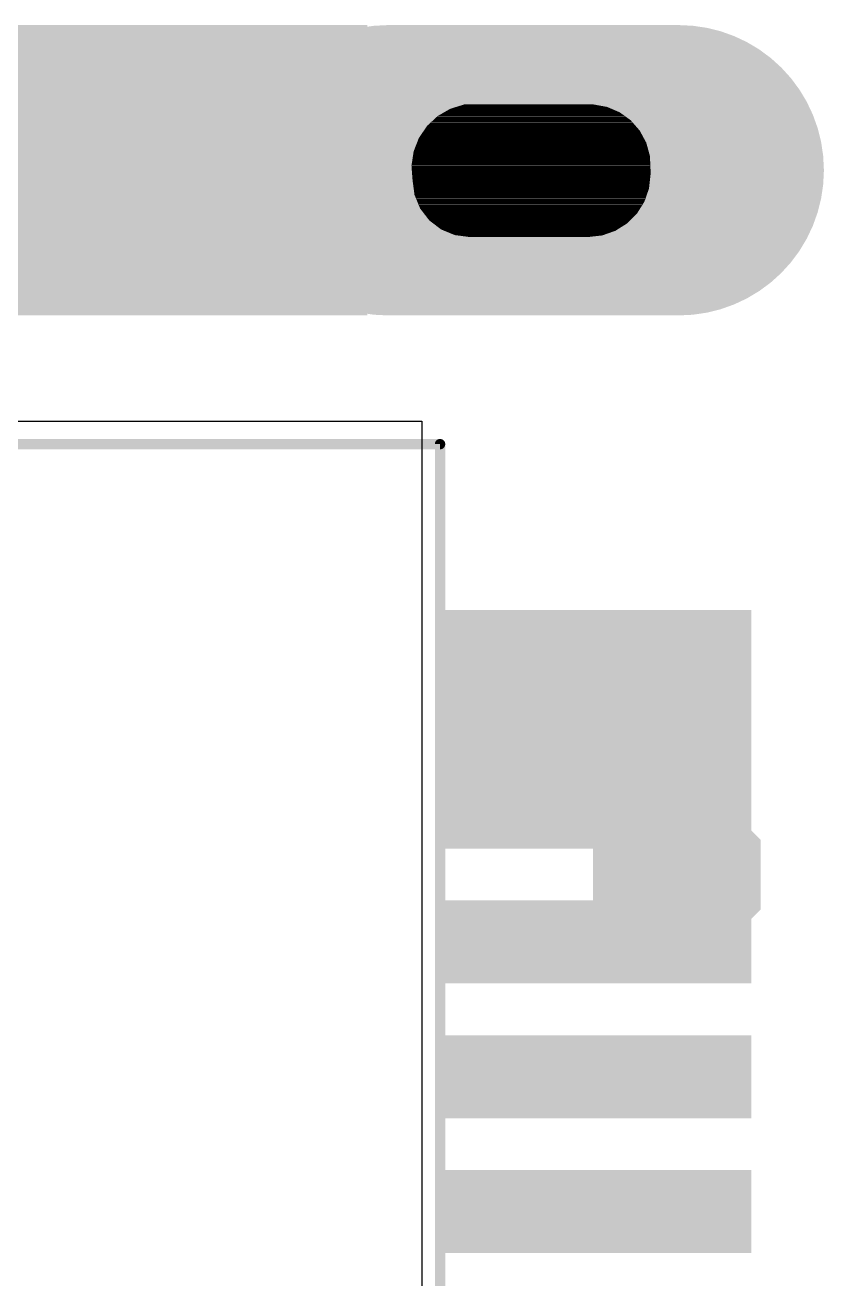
# Model space of a CAD drawing. Extents: x -2.2 to 51.7, y -0.4 to 51.
# Drawn here: x 1.9 to 5.75, y 6.34 to 12.39 of the extents above; entities that cross this region are included whole.
import ezdxf

# ---------------------------------------------------------------- set-up
doc = ezdxf.new("R2010")
doc.units = 0
for name, color, linetype in [('17', 94, 'CONTINUOUS'), ('20', 178, 'CONTINUOUS'), ('21', 250, 'CONTINUOUS'), ('46', 134, 'CONTINUOUS'), ('49', 250, 'CONTINUOUS')]:
    doc.layers.add(name, color=color, linetype=linetype)

# ---------------------------------------------------------------- blocks, each defined once
blk = doc.blocks.new('RECT')
blk.add_solid([(-0.5, -0.5), (0.5, -0.5), (-0.5, 0.5), (0.5, 0.5)])
blk = doc.blocks.new('LONGP100')
at = {"const_width": 1}
blk.add_lwpolyline([(-0.5, 0), (0.5, 0)], dxfattribs=at)
at = {"const_width": 0.5}
for points in [[(-0.5, 0.25, 1), (-0.5, -0.25)], [(0.5, -0.25, 1), (0.5, 0.25)]]:
    blk.add_lwpolyline(points, format="xyb", dxfattribs=at)
blk = doc.blocks.new('OCTAGONP')
at = {"const_width": 0.5}
blk.add_lwpolyline([(-0.25, -0.1036), (-0.25, 0.1036), (-0.1036, 0.25), (0.1036, 0.25), (0.25, 0.1036), (0.25, -0.1036), (0.1036, -0.25), (-0.1036, -0.25), (-0.25, -0.1036), (-0.25, 0.1036)], dxfattribs=at)

msp = doc.modelspace()

# ---------------------------------------------------------------- linework, layer by layer
at = {"layer": '20'}
for p, q in [((0, 10.4775), (3.81, 10.4775)), ((3.81, 10.4775), (3.81, 2.8575))]:
    msp.add_line(p, q, dxfattribs=at)
at = {"layer": '21', "const_width": 0.05}
for points in [[(3.8975, 10.3675), (-0.9525, 10.3675)], [(3.8975, 2.9675), (3.8975, 10.3675)]]:
    msp.add_lwpolyline(points, dxfattribs=at)
at = {"layer": '21', "const_width": 0.025}
for points in [[(3.91, 10.3675, 1), (3.885, 10.3675)], [(3.8975, 10.355, 1), (3.8975, 10.38)]]:
    msp.add_lwpolyline(points, format="xyb", dxfattribs=at)
at = {"layer": '46', "const_width": 0.0025}
for points in [[(3.887, 11.9486), (3.9473, 11.9834)], [(3.9265, 11.9714), (4.7509, 11.9714)], [(3.9309, 11.974), (4.745, 11.974)], [(3.9353, 11.9765), (4.7391, 11.9765)], [(3.9397, 11.979), (4.7331, 11.979)], [(3.9441, 11.9816), (4.7272, 11.9816)], [(3.9473, 11.9834), (4.0138, 12.004)], [(3.9495, 11.9841), (4.7212, 11.9841)], [(3.9578, 11.9867), (4.7153, 11.9867)], [(3.966, 11.9892), (4.7094, 11.9892)], [(3.9742, 11.9917), (4.7034, 11.9917)], [(3.9824, 11.9943), (4.691, 11.9943)], [(3.9907, 11.9968), (4.677, 11.9968)], [(3.9989, 11.9994), (4.663, 11.9994)], [(4.0071, 12.0019), (4.649, 12.0019)], [(4.0138, 12.004), (4.6376, 12.004)], [(4.6376, 12.004), (4.7023, 11.9922)], [(4.7023, 11.9922), (4.7627, 11.9664)], [(3.836, 11.9012), (3.887, 11.9486)], [(3.8459, 11.9105), (4.831, 11.9105)], [(3.8487, 11.913), (4.8288, 11.913)], [(3.8514, 11.9155), (4.8265, 11.9155)], [(3.8541, 11.9181), (4.8243, 11.9181)], [(3.8569, 11.9206), (4.8221, 11.9206)], [(3.8596, 11.9232), (4.8199, 11.9232)], [(3.8624, 11.9257), (4.8177, 11.9257)], [(3.8651, 11.9282), (4.8152, 11.9282)], [(3.8678, 11.9308), (4.8117, 11.9308)], [(3.8706, 11.9333), (4.8082, 11.9333)], [(3.8733, 11.9359), (4.8047, 11.9359)], [(3.876, 11.9384), (4.8012, 11.9384)], [(3.8788, 11.9409), (4.7977, 11.9409)], [(3.8815, 11.9435), (4.7942, 11.9435)], [(3.8842, 11.946), (4.7907, 11.946)], [(3.887, 11.9486), (4.7872, 11.9486)], [(3.8914, 11.9511), (4.7837, 11.9511)], [(3.8957, 11.9536), (4.7803, 11.9536)], [(3.9001, 11.9562), (4.7768, 11.9562)], [(3.9045, 11.9587), (4.7733, 11.9587)], [(3.9089, 11.9613), (4.7698, 11.9613)], [(3.9133, 11.9638), (4.7663, 11.9638)], [(3.9177, 11.9663), (4.7628, 11.9663)], [(3.9221, 11.9689), (4.7569, 11.9689)], [(4.7627, 11.9664), (4.8159, 11.9277)], [(4.8159, 11.9277), (4.8591, 11.8782)], [(3.7968, 11.8436), (3.836, 11.9012)], [(3.8007, 11.8495), (4.8746, 11.8495)], [(3.8025, 11.852), (4.8732, 11.852)], [(3.8042, 11.8546), (4.8718, 11.8546)], [(3.8059, 11.8571), (4.8705, 11.8571)], [(3.8077, 11.8596), (4.8691, 11.8596)], [(3.8094, 11.8622), (4.8677, 11.8622)], [(3.8111, 11.8647), (4.8664, 11.8647)], [(3.8129, 11.8673), (4.865, 11.8673)], [(3.8146, 11.8698), (4.8636, 11.8698)], [(3.8163, 11.8723), (4.8623, 11.8723)], [(3.818, 11.8749), (4.8609, 11.8749)], [(3.8198, 11.8774), (4.8595, 11.8774)], [(3.8215, 11.88), (4.8576, 11.88)], [(3.8232, 11.8825), (4.8554, 11.8825)], [(3.825, 11.885), (4.8532, 11.885)], [(3.8267, 11.8876), (4.8509, 11.8876)], [(3.8284, 11.8901), (4.8487, 11.8901)], [(3.8302, 11.8927), (4.8465, 11.8927)], [(3.8319, 11.8952), (4.8443, 11.8952)], [(3.8336, 11.8977), (4.8421, 11.8977)], [(3.8354, 11.9003), (4.8399, 11.9003)], [(3.8377, 11.9028), (4.8376, 11.9028)], [(3.8405, 11.9054), (4.8354, 11.9054)], [(3.8432, 11.9079), (4.8332, 11.9079)], [(4.8591, 11.8782), (4.8902, 11.8203)], [(3.7714, 11.7788), (3.7968, 11.8436)], [(3.7752, 11.7885), (4.899, 11.7885)], [(3.7762, 11.791), (4.8983, 11.791)], [(3.7771, 11.7936), (4.8976, 11.7936)], [(3.7781, 11.7961), (4.8969, 11.7961)], [(3.7791, 11.7987), (4.8962, 11.7987)], [(3.7801, 11.8012), (4.8955, 11.8012)], [(3.7811, 11.8037), (4.8948, 11.8037)], [(3.7821, 11.8063), (4.8941, 11.8063)], [(3.7831, 11.8088), (4.8934, 11.8088)], [(3.7841, 11.8114), (4.8927, 11.8114)], [(3.7851, 11.8139), (4.892, 11.8139)], [(3.7861, 11.8164), (4.8913, 11.8164)], [(3.7871, 11.819), (4.8906, 11.819)], [(3.7881, 11.8215), (4.8896, 11.8215)], [(3.7891, 11.8241), (4.8882, 11.8241)], [(3.7901, 11.8266), (4.8869, 11.8266)], [(3.7911, 11.8292), (4.8855, 11.8292)], [(3.7921, 11.8317), (4.8841, 11.8317)], [(3.7931, 11.8342), (4.8828, 11.8342)], [(3.7941, 11.8368), (4.8814, 11.8368)], [(3.7951, 11.8393), (4.88, 11.8393)], [(3.7961, 11.8419), (4.8787, 11.8419)], [(3.7973, 11.8444), (4.8773, 11.8444)], [(3.799, 11.8469), (4.8759, 11.8469)], [(4.8902, 11.8203), (4.9077, 11.757)], [(3.761, 11.7099), (3.7714, 11.7788)], [(3.7636, 11.7275), (4.909, 11.7275)], [(3.764, 11.7301), (4.9089, 11.7301)], [(3.7644, 11.7326), (4.9088, 11.7326)], [(3.7648, 11.7351), (4.9087, 11.7351)], [(3.7652, 11.7377), (4.9086, 11.7377)], [(3.7656, 11.7402), (4.9085, 11.7402)], [(3.7659, 11.7428), (4.9083, 11.7428)], [(3.7663, 11.7453), (4.9082, 11.7453)], [(3.7667, 11.7478), (4.9081, 11.7478)], [(3.7671, 11.7504), (4.908, 11.7504)], [(3.7675, 11.7529), (4.9079, 11.7529)], [(3.7678, 11.7555), (4.9078, 11.7555)], [(3.7682, 11.758), (4.9074, 11.758)], [(3.7686, 11.7606), (4.9067, 11.7606)], [(3.769, 11.7631), (4.906, 11.7631)], [(3.7694, 11.7656), (4.9053, 11.7656)], [(3.7698, 11.7682), (4.9046, 11.7682)], [(3.7701, 11.7707), (4.9039, 11.7707)], [(3.7705, 11.7733), (4.9032, 11.7733)], [(3.7709, 11.7758), (4.9025, 11.7758)], [(3.7713, 11.7783), (4.9018, 11.7783)], [(3.7722, 11.7809), (4.9011, 11.7809)], [(3.7732, 11.7834), (4.9004, 11.7834)], [(3.7742, 11.786), (4.8997, 11.786)], [(4.9077, 11.757), (4.9106, 11.6913)], [(3.7662, 11.6405), (3.761, 11.7099)], [(3.761, 11.7097), (4.9098, 11.7097)], [(3.7612, 11.7072), (4.9099, 11.7072)], [(3.7614, 11.7123), (4.9097, 11.7123)], [(3.7614, 11.7047), (4.91, 11.7047)], [(3.7616, 11.7021), (4.9102, 11.7021)], [(3.7617, 11.7148), (4.9096, 11.7148)], [(3.7618, 11.6996), (4.9103, 11.6996)], [(3.762, 11.697), (4.9104, 11.697)], [(3.7621, 11.7174), (4.9095, 11.7174)], [(3.7622, 11.6945), (4.9105, 11.6945)], [(3.7624, 11.692), (4.9106, 11.692)], [(3.7625, 11.7199), (4.9094, 11.7199)], [(3.7626, 11.6894), (4.9106, 11.6894)], [(3.7627, 11.6869), (4.9106, 11.6869)], [(3.7629, 11.7224), (4.9093, 11.7224)], [(3.7629, 11.6843), (4.9106, 11.6843)], [(3.7631, 11.6818), (4.9106, 11.6818)], [(3.7633, 11.725), (4.9091, 11.725)], [(3.7633, 11.6793), (4.9106, 11.6793)], [(3.7635, 11.6767), (4.9106, 11.6767)], [(3.7637, 11.6742), (4.9106, 11.6742)], [(3.7639, 11.6716), (4.9106, 11.6716)], [(3.7641, 11.6691), (4.9106, 11.6691)], [(4.9106, 11.6913), (4.9106, 11.6667)], [(3.7643, 11.6666), (4.9106, 11.6666)], [(3.7645, 11.664), (4.9103, 11.664)], [(3.7647, 11.6615), (4.9101, 11.6615)], [(3.7649, 11.6589), (4.9098, 11.6589)], [(3.765, 11.6564), (4.9095, 11.6564)], [(3.7652, 11.6538), (4.9092, 11.6538)], [(3.7654, 11.6513), (4.9089, 11.6513)], [(3.7656, 11.6488), (4.9086, 11.6488)], [(3.7658, 11.6462), (4.9084, 11.6462)], [(3.766, 11.6437), (4.9081, 11.6437)], [(3.7662, 11.6411), (4.9078, 11.6411)], [(3.7755, 11.5698), (3.7662, 11.6405)], [(3.7665, 11.6386), (4.9075, 11.6386)], [(3.7668, 11.6361), (4.9072, 11.6361)], [(3.7672, 11.6335), (4.9069, 11.6335)], [(3.7675, 11.631), (4.9067, 11.631)], [(3.7678, 11.6284), (4.9064, 11.6284)], [(3.7682, 11.6259), (4.9061, 11.6259)], [(3.7685, 11.6234), (4.9058, 11.6234)], [(3.7688, 11.6208), (4.9055, 11.6208)], [(3.7692, 11.6183), (4.9053, 11.6183)], [(3.7695, 11.6157), (4.905, 11.6157)], [(3.7698, 11.6132), (4.9047, 11.6132)], [(3.7702, 11.6107), (4.9044, 11.6107)], [(3.7705, 11.6081), (4.9041, 11.6081)], [(4.9106, 11.6667), (4.9032, 11.6002)], [(3.7708, 11.6056), (4.9038, 11.6056)], [(3.7712, 11.603), (4.9036, 11.603)], [(3.7715, 11.6005), (4.9033, 11.6005)], [(3.7718, 11.598), (4.9025, 11.598)], [(3.7722, 11.5954), (4.9016, 11.5954)], [(3.7725, 11.5929), (4.9007, 11.5929)], [(3.7728, 11.5903), (4.8998, 11.5903)], [(3.7732, 11.5878), (4.8989, 11.5878)], [(3.7735, 11.5853), (4.898, 11.5853)], [(3.7738, 11.5827), (4.8971, 11.5827)], [(3.7742, 11.5802), (4.8963, 11.5802)], [(3.7745, 11.5776), (4.8954, 11.5776)], [(3.7749, 11.5751), (4.8945, 11.5751)], [(3.7752, 11.5725), (4.8936, 11.5725)], [(3.7755, 11.57), (4.8927, 11.57)], [(3.8028, 11.504), (3.7755, 11.5698)], [(3.7765, 11.5675), (4.8918, 11.5675)], [(3.7776, 11.5649), (4.8909, 11.5649)], [(3.7786, 11.5624), (4.8901, 11.5624)], [(3.7797, 11.5598), (4.8892, 11.5598)], [(3.7807, 11.5573), (4.8883, 11.5573)], [(3.7818, 11.5548), (4.8874, 11.5548)], [(3.7828, 11.5522), (4.8865, 11.5522)], [(3.7839, 11.5497), (4.8856, 11.5497)], [(3.7849, 11.5471), (4.8848, 11.5471)], [(4.9032, 11.6002), (4.8812, 11.537)], [(3.786, 11.5446), (4.8839, 11.5446)], [(3.7871, 11.5421), (4.883, 11.5421)], [(3.7881, 11.5395), (4.8821, 11.5395)], [(3.7892, 11.537), (4.8812, 11.537)], [(3.7902, 11.5344), (4.8796, 11.5344)], [(3.7913, 11.5319), (4.878, 11.5319)], [(3.7923, 11.5294), (4.8764, 11.5294)], [(3.7934, 11.5268), (4.8748, 11.5268)], [(3.7944, 11.5243), (4.8732, 11.5243)], [(3.7955, 11.5217), (4.8716, 11.5217)], [(3.7965, 11.5192), (4.8701, 11.5192)], [(3.7976, 11.5167), (4.8685, 11.5167)], [(3.7986, 11.5141), (4.8669, 11.5141)], [(3.7997, 11.5116), (4.8653, 11.5116)], [(3.8007, 11.509), (4.8637, 11.509)], [(3.8018, 11.5065), (4.8621, 11.5065)], [(3.8462, 11.4475), (3.8028, 11.504)], [(3.8029, 11.5039), (4.8605, 11.5039)], [(3.8048, 11.5014), (4.8589, 11.5014)], [(3.8068, 11.4989), (4.8573, 11.4989)], [(3.8087, 11.4963), (4.8557, 11.4963)], [(3.8107, 11.4938), (4.8541, 11.4938)], [(3.8126, 11.4912), (4.8525, 11.4912)], [(3.8146, 11.4887), (4.851, 11.4887)], [(3.8165, 11.4862), (4.8494, 11.4862)], [(4.8812, 11.537), (4.8457, 11.4803)], [(3.8184, 11.4836), (4.8478, 11.4836)], [(3.8204, 11.4811), (4.8462, 11.4811)], [(3.8223, 11.4785), (4.8439, 11.4785)], [(3.8243, 11.476), (4.8414, 11.476)], [(3.8262, 11.4735), (4.8389, 11.4735)], [(3.8282, 11.4709), (4.8363, 11.4709)], [(3.8301, 11.4684), (4.8338, 11.4684)], [(3.8321, 11.4658), (4.8313, 11.4658)], [(3.834, 11.4633), (4.8287, 11.4633)], [(3.836, 11.4608), (4.8262, 11.4608)], [(3.8379, 11.4582), (4.8237, 11.4582)], [(3.8399, 11.4557), (4.8211, 11.4557)], [(3.8418, 11.4531), (4.8186, 11.4531)], [(3.8438, 11.4506), (4.8161, 11.4506)], [(3.8457, 11.4481), (4.8135, 11.4481)], [(3.9027, 11.4041), (3.8462, 11.4475)], [(3.8487, 11.4455), (4.811, 11.4455)], [(3.852, 11.443), (4.8085, 11.443)], [(3.8554, 11.4404), (4.8059, 11.4404)], [(3.8587, 11.4379), (4.8034, 11.4379)], [(3.862, 11.4354), (4.8009, 11.4354)], [(3.8653, 11.4328), (4.7983, 11.4328)], [(3.8686, 11.4303), (4.7942, 11.4303)], [(3.8719, 11.4277), (4.7902, 11.4277)], [(3.8752, 11.4252), (4.7862, 11.4252)], [(4.7984, 11.4329), (4.7418, 11.3973)], [(4.8457, 11.4803), (4.7984, 11.4329)], [(3.8785, 11.4227), (4.7821, 11.4227)], [(3.8818, 11.4201), (4.7781, 11.4201)], [(3.8852, 11.4176), (4.7741, 11.4176)], [(3.8885, 11.415), (4.77, 11.415)], [(3.8918, 11.4125), (4.766, 11.4125)], [(3.8951, 11.4099), (4.762, 11.4099)], [(3.8984, 11.4074), (4.7579, 11.4074)], [(3.9017, 11.4049), (4.7539, 11.4049)], [(3.9686, 11.3768), (3.9027, 11.4041)], [(3.907, 11.4023), (4.7499, 11.4023)], [(3.9131, 11.3998), (4.7458, 11.3998)], [(3.9192, 11.3972), (4.7418, 11.3972)], [(3.9254, 11.3947), (4.7346, 11.3947)], [(3.9315, 11.3922), (4.7273, 11.3922)], [(3.9376, 11.3896), (4.7201, 11.3896)], [(3.9438, 11.3871), (4.7129, 11.3871)], [(3.9499, 11.3845), (4.7056, 11.3845)], [(3.956, 11.382), (4.6984, 11.382)], [(3.9622, 11.3795), (4.6912, 11.3795)], [(3.9683, 11.3769), (4.6839, 11.3769)], [(4.0392, 11.3675), (3.9686, 11.3768)], [(3.987, 11.3744), (4.6726, 11.3744)], [(4.0063, 11.3718), (4.6503, 11.3718)], [(4.0256, 11.3693), (4.628, 11.3693)], [(4.6122, 11.3675), (4.0392, 11.3675)], [(4.6787, 11.3751), (4.6122, 11.3675)], [(4.7418, 11.3973), (4.6787, 11.3751)]]:
    msp.add_lwpolyline(points, dxfattribs=at)
at = {"layer": '46', "const_width": 0.0013}
for points in [[(3.9265, 11.9721, 1), (3.9265, 11.9708)], [(3.9309, 11.9746, 1), (3.9309, 11.9733)], [(3.9353, 11.9771, 1), (3.9353, 11.9759)], [(3.9397, 11.9797, 1), (3.9397, 11.9784)], [(3.9441, 11.9822, 1), (3.9441, 11.981)], [(3.9471, 11.984, 1), (3.9475, 11.9828)], [(3.9476, 11.9829, 1), (3.947, 11.984)], [(3.9495, 11.9848, 1), (3.9495, 11.9835)], [(3.9578, 11.9873, 1), (3.9578, 11.986)], [(3.966, 11.9898, 1), (3.966, 11.9886)], [(3.9742, 11.9924, 1), (3.9742, 11.9911)], [(3.9824, 11.9949, 1), (3.9824, 11.9937)], [(3.9907, 11.9975, 1), (3.9907, 11.9962)], [(3.9989, 12, 1), (3.9989, 11.9987)], [(4.0071, 12.0025, 1), (4.0071, 12.0013)], [(4.0138, 12.0046, 1), (4.0138, 12.0034)], [(4.014, 12.0034, 1), (4.0137, 12.0046)], [(4.6378, 12.0046, 1), (4.6375, 12.0034)], [(4.6376, 12.0034, 1), (4.6376, 12.0046)], [(4.649, 12.0013, 1), (4.649, 12.0025)], [(4.663, 11.9987, 1), (4.663, 12)], [(4.677, 11.9962, 1), (4.677, 11.9975)], [(4.691, 11.9937, 1), (4.691, 11.9949)], [(4.7026, 11.9928, 1), (4.7021, 11.9916)], [(4.7022, 11.9916, 1), (4.7024, 11.9929)], [(4.7034, 11.9911, 1), (4.7034, 11.9924)], [(4.7094, 11.9886, 1), (4.7094, 11.9898)], [(4.7153, 11.986, 1), (4.7153, 11.9873)], [(4.7212, 11.9835, 1), (4.7212, 11.9848)], [(4.7272, 11.981, 1), (4.7272, 11.9822)], [(4.7331, 11.9784, 1), (4.7331, 11.9797)], [(4.7391, 11.9759, 1), (4.7391, 11.9771)], [(4.745, 11.9733, 1), (4.745, 11.9746)], [(4.7509, 11.9708, 1), (4.7509, 11.9721)], [(3.8459, 11.9111, 1), (3.8459, 11.9098)], [(3.8487, 11.9136, 1), (3.8487, 11.9124)], [(3.8514, 11.9162, 1), (3.8514, 11.9149)], [(3.8541, 11.9187, 1), (3.8541, 11.9174)], [(3.8569, 11.9212, 1), (3.8569, 11.92)], [(3.8596, 11.9238, 1), (3.8596, 11.9225)], [(3.8624, 11.9263, 1), (3.8624, 11.9251)], [(3.8651, 11.9289, 1), (3.8651, 11.9276)], [(3.8678, 11.9314, 1), (3.8678, 11.9301)], [(3.8706, 11.934, 1), (3.8706, 11.9327)], [(3.8733, 11.9365, 1), (3.8733, 11.9352)], [(3.876, 11.939, 1), (3.876, 11.9378)], [(3.8788, 11.9416, 1), (3.8788, 11.9403)], [(3.8815, 11.9441, 1), (3.8815, 11.9428)], [(3.8842, 11.9467, 1), (3.8842, 11.9454)], [(3.887, 11.9492, 1), (3.887, 11.9479)], [(3.8867, 11.9491, 1), (3.8873, 11.948)], [(3.8874, 11.9481, 1), (3.8866, 11.9491)], [(3.8914, 11.9517, 1), (3.8914, 11.9505)], [(3.8957, 11.9543, 1), (3.8957, 11.953)], [(3.9001, 11.9568, 1), (3.9001, 11.9555)], [(3.9045, 11.9594, 1), (3.9045, 11.9581)], [(3.9089, 11.9619, 1), (3.9089, 11.9606)], [(3.9133, 11.9644, 1), (3.9133, 11.9632)], [(3.9177, 11.967, 1), (3.9177, 11.9657)], [(3.9221, 11.9695, 1), (3.9221, 11.9682)], [(4.7569, 11.9682, 1), (4.7569, 11.9695)], [(4.7631, 11.9669, 1), (4.7624, 11.9659)], [(4.7625, 11.9658, 1), (4.763, 11.967)], [(4.7628, 11.9657, 1), (4.7628, 11.967)], [(4.7663, 11.9632, 1), (4.7663, 11.9644)], [(4.7698, 11.9606, 1), (4.7698, 11.9619)], [(4.7733, 11.9581, 1), (4.7733, 11.9594)], [(4.7768, 11.9555, 1), (4.7768, 11.9568)], [(4.7803, 11.953, 1), (4.7803, 11.9543)], [(4.7837, 11.9505, 1), (4.7837, 11.9517)], [(4.7872, 11.9479, 1), (4.7872, 11.9492)], [(4.7907, 11.9454, 1), (4.7907, 11.9467)], [(4.7942, 11.9428, 1), (4.7942, 11.9441)], [(4.7977, 11.9403, 1), (4.7977, 11.9416)], [(4.8012, 11.9378, 1), (4.8012, 11.939)], [(4.8047, 11.9352, 1), (4.8047, 11.9365)], [(4.8082, 11.9327, 1), (4.8082, 11.934)], [(4.8117, 11.9301, 1), (4.8117, 11.9314)], [(4.8152, 11.9276, 1), (4.8152, 11.9289)], [(4.8164, 11.9281, 1), (4.8154, 11.9273)], [(4.8155, 11.9272, 1), (4.8163, 11.9282)], [(4.8177, 11.9251, 1), (4.8177, 11.9263)], [(4.8199, 11.9225, 1), (4.8199, 11.9238)], [(4.8221, 11.92, 1), (4.8221, 11.9212)], [(4.8243, 11.9174, 1), (4.8243, 11.9187)], [(4.8265, 11.9149, 1), (4.8265, 11.9162)], [(4.8288, 11.9124, 1), (4.8288, 11.9136)], [(4.831, 11.9098, 1), (4.831, 11.9111)], [(3.8007, 11.8501, 1), (3.8007, 11.8488)], [(3.8025, 11.8527, 1), (3.8025, 11.8514)], [(3.8042, 11.8552, 1), (3.8042, 11.8539)], [(3.8059, 11.8577, 1), (3.8059, 11.8565)], [(3.8077, 11.8603, 1), (3.8077, 11.859)], [(3.8094, 11.8628, 1), (3.8094, 11.8615)], [(3.8111, 11.8654, 1), (3.8111, 11.8641)], [(3.8129, 11.8679, 1), (3.8129, 11.8666)], [(3.8146, 11.8704, 1), (3.8146, 11.8692)], [(3.8163, 11.873, 1), (3.8163, 11.8717)], [(3.818, 11.8755, 1), (3.818, 11.8742)], [(3.8198, 11.8781, 1), (3.8198, 11.8768)], [(3.8215, 11.8806, 1), (3.8215, 11.8793)], [(3.8232, 11.8831, 1), (3.8232, 11.8819)], [(3.825, 11.8857, 1), (3.825, 11.8844)], [(3.8267, 11.8882, 1), (3.8267, 11.8869)], [(3.8284, 11.8908, 1), (3.8284, 11.8895)], [(3.8302, 11.8933, 1), (3.8302, 11.892)], [(3.8319, 11.8958, 1), (3.8319, 11.8946)], [(3.8336, 11.8984, 1), (3.8336, 11.8971)], [(3.8354, 11.9009, 1), (3.8354, 11.8997)], [(3.8355, 11.9017, 1), (3.8364, 11.9007)], [(3.8365, 11.9008, 1), (3.8355, 11.9016)], [(3.8377, 11.9035, 1), (3.8377, 11.9022)], [(3.8405, 11.906, 1), (3.8405, 11.9047)], [(3.8432, 11.9085, 1), (3.8432, 11.9073)], [(4.8332, 11.9073, 1), (4.8332, 11.9085)], [(4.8354, 11.9047, 1), (4.8354, 11.906)], [(4.8376, 11.9022, 1), (4.8376, 11.9035)], [(4.8399, 11.8997, 1), (4.8399, 11.9009)], [(4.8421, 11.8971, 1), (4.8421, 11.8984)], [(4.8443, 11.8946, 1), (4.8443, 11.8958)], [(4.8465, 11.892, 1), (4.8465, 11.8933)], [(4.8487, 11.8895, 1), (4.8487, 11.8908)], [(4.8509, 11.8869, 1), (4.8509, 11.8882)], [(4.8532, 11.8844, 1), (4.8532, 11.8857)], [(4.8554, 11.8819, 1), (4.8554, 11.8831)], [(4.8576, 11.8793, 1), (4.8576, 11.8806)], [(4.8597, 11.8785, 1), (4.8586, 11.8779)], [(4.8586, 11.8778, 1), (4.8596, 11.8786)], [(4.8595, 11.8768, 1), (4.8595, 11.8781)], [(4.8609, 11.8742, 1), (4.8609, 11.8755)], [(4.8623, 11.8717, 1), (4.8623, 11.873)], [(4.8636, 11.8692, 1), (4.8636, 11.8704)], [(4.865, 11.8666, 1), (4.865, 11.8679)], [(4.8664, 11.8641, 1), (4.8664, 11.8654)], [(4.8677, 11.8615, 1), (4.8677, 11.8628)], [(4.8691, 11.859, 1), (4.8691, 11.8603)], [(4.8705, 11.8565, 1), (4.8705, 11.8577)], [(4.8718, 11.8539, 1), (4.8718, 11.8552)], [(4.8732, 11.8514, 1), (4.8732, 11.8527)], [(4.8746, 11.8488, 1), (4.8746, 11.8501)], [(3.7752, 11.7891, 1), (3.7752, 11.7879)], [(3.7762, 11.7917, 1), (3.7762, 11.7904)], [(3.7771, 11.7942, 1), (3.7771, 11.7929)], [(3.7781, 11.7968, 1), (3.7781, 11.7955)], [(3.7791, 11.7993, 1), (3.7791, 11.798)], [(3.7801, 11.8018, 1), (3.7801, 11.8006)], [(3.7811, 11.8044, 1), (3.7811, 11.8031)], [(3.7821, 11.8069, 1), (3.7821, 11.8056)], [(3.7831, 11.8095, 1), (3.7831, 11.8082)], [(3.7841, 11.812, 1), (3.7841, 11.8107)], [(3.7851, 11.8145, 1), (3.7851, 11.8133)], [(3.7861, 11.8171, 1), (3.7861, 11.8158)], [(3.7871, 11.8196, 1), (3.7871, 11.8184)], [(3.7881, 11.8222, 1), (3.7881, 11.8209)], [(3.7891, 11.8247, 1), (3.7891, 11.8234)], [(3.7901, 11.8272, 1), (3.7901, 11.826)], [(3.7911, 11.8298, 1), (3.7911, 11.8285)], [(3.7921, 11.8323, 1), (3.7921, 11.8311)], [(3.7931, 11.8349, 1), (3.7931, 11.8336)], [(3.7941, 11.8374, 1), (3.7941, 11.8361)], [(3.7951, 11.8399, 1), (3.7951, 11.8387)], [(3.7961, 11.8425, 1), (3.7961, 11.8412)], [(3.7962, 11.844, 1), (3.7973, 11.8433)], [(3.7974, 11.8434, 1), (3.7962, 11.8439)], [(3.7973, 11.845, 1), (3.7973, 11.8438)], [(3.799, 11.8476, 1), (3.799, 11.8463)], [(4.8759, 11.8463, 1), (4.8759, 11.8476)], [(4.8773, 11.8438, 1), (4.8773, 11.845)], [(4.8787, 11.8412, 1), (4.8787, 11.8425)], [(4.88, 11.8387, 1), (4.88, 11.8399)], [(4.8814, 11.8361, 1), (4.8814, 11.8374)], [(4.8828, 11.8336, 1), (4.8828, 11.8349)], [(4.8841, 11.8311, 1), (4.8841, 11.8323)], [(4.8855, 11.8285, 1), (4.8855, 11.8298)], [(4.8869, 11.826, 1), (4.8869, 11.8272)], [(4.8882, 11.8234, 1), (4.8882, 11.8247)], [(4.8896, 11.8209, 1), (4.8896, 11.8222)], [(4.8909, 11.8205, 1), (4.8896, 11.8202)], [(4.8897, 11.82, 1), (4.8908, 11.8206)], [(4.8906, 11.8184, 1), (4.8906, 11.8196)], [(4.8913, 11.8158, 1), (4.8913, 11.8171)], [(4.892, 11.8133, 1), (4.892, 11.8145)], [(4.8927, 11.8107, 1), (4.8927, 11.812)], [(4.8934, 11.8082, 1), (4.8934, 11.8095)], [(4.8941, 11.8056, 1), (4.8941, 11.8069)], [(4.8948, 11.8031, 1), (4.8948, 11.8044)], [(4.8955, 11.8006, 1), (4.8955, 11.8018)], [(4.8962, 11.798, 1), (4.8962, 11.7993)], [(4.8969, 11.7955, 1), (4.8969, 11.7968)], [(4.8976, 11.7929, 1), (4.8976, 11.7942)], [(4.8983, 11.7904, 1), (4.8983, 11.7917)], [(4.899, 11.7879, 1), (4.899, 11.7891)], [(3.7636, 11.7282, 1), (3.7636, 11.7269)], [(3.764, 11.7307, 1), (3.764, 11.7294)], [(3.7644, 11.7332, 1), (3.7644, 11.732)], [(3.7648, 11.7358, 1), (3.7648, 11.7345)], [(3.7652, 11.7383, 1), (3.7652, 11.7371)], [(3.7656, 11.7409, 1), (3.7656, 11.7396)], [(3.7659, 11.7434, 1), (3.7659, 11.7421)], [(3.7663, 11.7459, 1), (3.7663, 11.7447)], [(3.7667, 11.7485, 1), (3.7667, 11.7472)], [(3.7671, 11.751, 1), (3.7671, 11.7498)], [(3.7675, 11.7536, 1), (3.7675, 11.7523)], [(3.7678, 11.7561, 1), (3.7678, 11.7548)], [(3.7682, 11.7586, 1), (3.7682, 11.7574)], [(3.7686, 11.7612, 1), (3.7686, 11.7599)], [(3.769, 11.7637, 1), (3.769, 11.7625)], [(3.7694, 11.7663, 1), (3.7694, 11.765)], [(3.7698, 11.7688, 1), (3.7698, 11.7675)], [(3.7701, 11.7714, 1), (3.7701, 11.7701)], [(3.7705, 11.7739, 1), (3.7705, 11.7726)], [(3.7709, 11.7764, 1), (3.7709, 11.7752)], [(3.7713, 11.779, 1), (3.7713, 11.7777)], [(3.772, 11.7787, 1), (3.7707, 11.7789)], [(3.7708, 11.779, 1), (3.7719, 11.7786)], [(3.7722, 11.7815, 1), (3.7722, 11.7802)], [(3.7732, 11.7841, 1), (3.7732, 11.7828)], [(3.7742, 11.7866, 1), (3.7742, 11.7853)], [(4.8997, 11.7853, 1), (4.8997, 11.7866)], [(4.9004, 11.7828, 1), (4.9004, 11.7841)], [(4.9011, 11.7802, 1), (4.9011, 11.7815)], [(4.9018, 11.7777, 1), (4.9018, 11.779)], [(4.9025, 11.7752, 1), (4.9025, 11.7764)], [(4.9032, 11.7726, 1), (4.9032, 11.7739)], [(4.9039, 11.7701, 1), (4.9039, 11.7714)], [(4.9046, 11.7675, 1), (4.9046, 11.7688)], [(4.9053, 11.765, 1), (4.9053, 11.7663)], [(4.906, 11.7625, 1), (4.906, 11.7637)], [(4.9067, 11.7599, 1), (4.9067, 11.7612)], [(4.9083, 11.757, 1), (4.9071, 11.7569)], [(4.9071, 11.7568, 1), (4.9083, 11.7571)], [(4.9074, 11.7574, 1), (4.9074, 11.7586)], [(4.9078, 11.7548, 1), (4.9078, 11.7561)], [(4.9079, 11.7523, 1), (4.9079, 11.7536)], [(4.908, 11.7498, 1), (4.908, 11.751)], [(4.9081, 11.7472, 1), (4.9081, 11.7485)], [(4.9082, 11.7447, 1), (4.9082, 11.7459)], [(4.9083, 11.7421, 1), (4.9083, 11.7434)], [(4.9085, 11.7396, 1), (4.9085, 11.7409)], [(4.9086, 11.7371, 1), (4.9086, 11.7383)], [(4.9087, 11.7345, 1), (4.9087, 11.7358)], [(4.9088, 11.732, 1), (4.9088, 11.7332)], [(4.9089, 11.7294, 1), (4.9089, 11.7307)], [(4.909, 11.7269, 1), (4.909, 11.7282)], [(3.7616, 11.71, 1), (3.7604, 11.7099)], [(3.761, 11.7104, 1), (3.761, 11.7091)], [(3.7604, 11.71, 1), (3.7616, 11.7098)], [(3.7612, 11.7078, 1), (3.7612, 11.7066)], [(3.7614, 11.7129, 1), (3.7614, 11.7116)], [(3.7614, 11.7053, 1), (3.7614, 11.704)], [(3.7616, 11.7028, 1), (3.7616, 11.7015)], [(3.7617, 11.7155, 1), (3.7617, 11.7142)], [(3.7618, 11.7002, 1), (3.7618, 11.6989)], [(3.762, 11.6977, 1), (3.762, 11.6964)], [(3.7621, 11.718, 1), (3.7621, 11.7167)], [(3.7622, 11.6951, 1), (3.7622, 11.6939)], [(3.7624, 11.6926, 1), (3.7624, 11.6913)], [(3.7625, 11.7205, 1), (3.7625, 11.7193)], [(3.7626, 11.6901, 1), (3.7626, 11.6888)], [(3.7627, 11.6875, 1), (3.7627, 11.6862)], [(3.7629, 11.7231, 1), (3.7629, 11.7218)], [(3.7629, 11.685, 1), (3.7629, 11.6837)], [(3.7631, 11.6824, 1), (3.7631, 11.6812)], [(3.7633, 11.7256, 1), (3.7633, 11.7243)], [(3.7633, 11.6799, 1), (3.7633, 11.6786)], [(3.7635, 11.6773, 1), (3.7635, 11.6761)], [(3.7637, 11.6748, 1), (3.7637, 11.6735)], [(3.7639, 11.6723, 1), (3.7639, 11.671)], [(3.7641, 11.6697, 1), (3.7641, 11.6685)], [(4.9091, 11.7243, 1), (4.9091, 11.7256)], [(4.9093, 11.7218, 1), (4.9093, 11.7231)], [(4.9094, 11.7193, 1), (4.9094, 11.7205)], [(4.9095, 11.7167, 1), (4.9095, 11.718)], [(4.9096, 11.7142, 1), (4.9096, 11.7155)], [(4.9097, 11.7116, 1), (4.9097, 11.7129)], [(4.9098, 11.7091, 1), (4.9098, 11.7104)], [(4.9099, 11.7066, 1), (4.9099, 11.7078)], [(4.91, 11.704, 1), (4.91, 11.7053)], [(4.9113, 11.6913, 1), (4.91, 11.6913)], [(4.91, 11.6913, 1), (4.9113, 11.6913)], [(4.9102, 11.7015, 1), (4.9102, 11.7028)], [(4.9103, 11.6989, 1), (4.9103, 11.7002)], [(4.9104, 11.6964, 1), (4.9104, 11.6977)], [(4.9105, 11.6939, 1), (4.9105, 11.6951)], [(4.9106, 11.6913, 1), (4.9106, 11.6926)], [(4.9106, 11.6888, 1), (4.9106, 11.6901)], [(4.9106, 11.6862, 1), (4.9106, 11.6875)], [(4.9106, 11.6837, 1), (4.9106, 11.685)], [(4.9106, 11.6812, 1), (4.9106, 11.6824)], [(4.9106, 11.6786, 1), (4.9106, 11.6799)], [(4.9106, 11.6761, 1), (4.9106, 11.6773)], [(4.9106, 11.6735, 1), (4.9106, 11.6748)], [(4.9106, 11.671, 1), (4.9106, 11.6723)], [(4.9106, 11.6685, 1), (4.9106, 11.6697)], [(3.7643, 11.6672, 1), (3.7643, 11.6659)], [(3.7645, 11.6646, 1), (3.7645, 11.6634)], [(3.7647, 11.6621, 1), (3.7647, 11.6608)], [(3.7649, 11.6596, 1), (3.7649, 11.6583)], [(3.765, 11.657, 1), (3.765, 11.6558)], [(3.7652, 11.6545, 1), (3.7652, 11.6532)], [(3.7654, 11.6519, 1), (3.7654, 11.6507)], [(3.7656, 11.6494, 1), (3.7656, 11.6481)], [(3.7658, 11.6469, 1), (3.7658, 11.6456)], [(3.766, 11.6443, 1), (3.766, 11.643)], [(3.7662, 11.6418, 1), (3.7662, 11.6405)], [(3.7669, 11.6406, 1), (3.7656, 11.6404)], [(3.7656, 11.6405, 1), (3.7669, 11.6405)], [(3.7665, 11.6392, 1), (3.7665, 11.638)], [(3.7668, 11.6367, 1), (3.7668, 11.6354)], [(3.7672, 11.6342, 1), (3.7672, 11.6329)], [(3.7675, 11.6316, 1), (3.7675, 11.6303)], [(3.7678, 11.6291, 1), (3.7678, 11.6278)], [(3.7682, 11.6265, 1), (3.7682, 11.6253)], [(3.7685, 11.624, 1), (3.7685, 11.6227)], [(3.7688, 11.6215, 1), (3.7688, 11.6202)], [(3.7692, 11.6189, 1), (3.7692, 11.6176)], [(3.7695, 11.6164, 1), (3.7695, 11.6151)], [(3.7698, 11.6138, 1), (3.7698, 11.6126)], [(3.7702, 11.6113, 1), (3.7702, 11.61)], [(3.7705, 11.6088, 1), (3.7705, 11.6075)], [(4.9041, 11.6075, 1), (4.9041, 11.6088)], [(4.9044, 11.61, 1), (4.9044, 11.6113)], [(4.9047, 11.6126, 1), (4.9047, 11.6138)], [(4.905, 11.6151, 1), (4.905, 11.6164)], [(4.9053, 11.6176, 1), (4.9053, 11.6189)], [(4.9055, 11.6202, 1), (4.9055, 11.6215)], [(4.9058, 11.6227, 1), (4.9058, 11.624)], [(4.9061, 11.6253, 1), (4.9061, 11.6265)], [(4.9064, 11.6278, 1), (4.9064, 11.6291)], [(4.9067, 11.6303, 1), (4.9067, 11.6316)], [(4.9069, 11.6329, 1), (4.9069, 11.6342)], [(4.9072, 11.6354, 1), (4.9072, 11.6367)], [(4.9075, 11.638, 1), (4.9075, 11.6392)], [(4.9078, 11.6405, 1), (4.9078, 11.6418)], [(4.9081, 11.643, 1), (4.9081, 11.6443)], [(4.9084, 11.6456, 1), (4.9084, 11.6469)], [(4.9086, 11.6481, 1), (4.9086, 11.6494)], [(4.9089, 11.6507, 1), (4.9089, 11.6519)], [(4.9092, 11.6532, 1), (4.9092, 11.6545)], [(4.9095, 11.6558, 1), (4.9095, 11.657)], [(4.9098, 11.6583, 1), (4.9098, 11.6596)], [(4.9113, 11.6666, 1), (4.91, 11.6668)], [(4.91, 11.6667, 1), (4.9113, 11.6667)], [(4.9101, 11.6608, 1), (4.9101, 11.6621)], [(4.9103, 11.6634, 1), (4.9103, 11.6646)], [(4.9106, 11.6659, 1), (4.9106, 11.6672)], [(3.7708, 11.6062, 1), (3.7708, 11.6049)], [(3.7712, 11.6037, 1), (3.7712, 11.6024)], [(3.7715, 11.6011, 1), (3.7715, 11.5999)], [(3.7718, 11.5986, 1), (3.7718, 11.5973)], [(3.7722, 11.596, 1), (3.7722, 11.5948)], [(3.7725, 11.5935, 1), (3.7725, 11.5922)], [(3.7728, 11.591, 1), (3.7728, 11.5897)], [(3.7732, 11.5884, 1), (3.7732, 11.5872)], [(3.7735, 11.5859, 1), (3.7735, 11.5846)], [(3.7738, 11.5833, 1), (3.7738, 11.5821)], [(3.7742, 11.5808, 1), (3.7742, 11.5795)], [(3.7745, 11.5783, 1), (3.7745, 11.577)], [(3.7749, 11.5757, 1), (3.7749, 11.5745)], [(3.7752, 11.5732, 1), (3.7752, 11.5719)], [(3.7755, 11.5706, 1), (3.7755, 11.5694)], [(3.7761, 11.5701, 1), (3.775, 11.5696)], [(3.7749, 11.5698, 1), (3.7762, 11.5699)], [(3.7765, 11.5681, 1), (3.7765, 11.5668)], [(3.7776, 11.5656, 1), (3.7776, 11.5643)], [(3.7786, 11.563, 1), (3.7786, 11.5617)], [(3.7797, 11.5605, 1), (3.7797, 11.5592)], [(3.7807, 11.5579, 1), (3.7807, 11.5567)], [(3.7818, 11.5554, 1), (3.7818, 11.5541)], [(3.7828, 11.5529, 1), (3.7828, 11.5516)], [(3.7839, 11.5503, 1), (3.7839, 11.549)], [(3.7849, 11.5478, 1), (3.7849, 11.5465)], [(4.8848, 11.5465, 1), (4.8848, 11.5478)], [(4.8856, 11.549, 1), (4.8856, 11.5503)], [(4.8865, 11.5516, 1), (4.8865, 11.5529)], [(4.8874, 11.5541, 1), (4.8874, 11.5554)], [(4.8883, 11.5567, 1), (4.8883, 11.5579)], [(4.8892, 11.5592, 1), (4.8892, 11.5605)], [(4.8901, 11.5617, 1), (4.8901, 11.563)], [(4.8909, 11.5643, 1), (4.8909, 11.5656)], [(4.8918, 11.5668, 1), (4.8918, 11.5681)], [(4.8927, 11.5694, 1), (4.8927, 11.5706)], [(4.8936, 11.5719, 1), (4.8936, 11.5732)], [(4.8945, 11.5745, 1), (4.8945, 11.5757)], [(4.8954, 11.577, 1), (4.8954, 11.5783)], [(4.8963, 11.5795, 1), (4.8963, 11.5808)], [(4.8971, 11.5821, 1), (4.8971, 11.5833)], [(4.898, 11.5846, 1), (4.898, 11.5859)], [(4.8989, 11.5872, 1), (4.8989, 11.5884)], [(4.8998, 11.5897, 1), (4.8998, 11.591)], [(4.9007, 11.5922, 1), (4.9007, 11.5935)], [(4.9016, 11.5948, 1), (4.9016, 11.596)], [(4.9025, 11.5973, 1), (4.9025, 11.5986)], [(4.9038, 11.6, 1), (4.9026, 11.6004)], [(4.9026, 11.6003, 1), (4.9039, 11.6001)], [(4.9033, 11.5999, 1), (4.9033, 11.6011)], [(4.9036, 11.6024, 1), (4.9036, 11.6037)], [(4.9038, 11.6049, 1), (4.9038, 11.6062)], [(3.786, 11.5452, 1), (3.786, 11.544)], [(3.7871, 11.5427, 1), (3.7871, 11.5414)], [(3.7881, 11.5402, 1), (3.7881, 11.5389)], [(3.7892, 11.5376, 1), (3.7892, 11.5363)], [(3.7902, 11.5351, 1), (3.7902, 11.5338)], [(3.7913, 11.5325, 1), (3.7913, 11.5313)], [(3.7923, 11.53, 1), (3.7923, 11.5287)], [(3.7934, 11.5275, 1), (3.7934, 11.5262)], [(3.7944, 11.5249, 1), (3.7944, 11.5236)], [(3.7955, 11.5224, 1), (3.7955, 11.5211)], [(3.7965, 11.5198, 1), (3.7965, 11.5186)], [(3.7976, 11.5173, 1), (3.7976, 11.516)], [(3.7986, 11.5147, 1), (3.7986, 11.5135)], [(3.7997, 11.5122, 1), (3.7997, 11.5109)], [(3.8007, 11.5097, 1), (3.8007, 11.5084)], [(3.8018, 11.5071, 1), (3.8018, 11.5059)], [(3.8033, 11.5044, 1), (3.8023, 11.5036)], [(3.8029, 11.5046, 1), (3.8029, 11.5033)], [(3.8022, 11.5038, 1), (3.8034, 11.5042)], [(3.8048, 11.502, 1), (3.8048, 11.5008)], [(3.8068, 11.4995, 1), (3.8068, 11.4982)], [(3.8087, 11.497, 1), (3.8087, 11.4957)], [(3.8107, 11.4944, 1), (3.8107, 11.4932)], [(3.8126, 11.4919, 1), (3.8126, 11.4906)], [(3.8146, 11.4893, 1), (3.8146, 11.4881)], [(3.8165, 11.4868, 1), (3.8165, 11.4855)], [(4.8494, 11.4855, 1), (4.8494, 11.4868)], [(4.851, 11.4881, 1), (4.851, 11.4893)], [(4.8525, 11.4906, 1), (4.8525, 11.4919)], [(4.8541, 11.4932, 1), (4.8541, 11.4944)], [(4.8557, 11.4957, 1), (4.8557, 11.497)], [(4.8573, 11.4982, 1), (4.8573, 11.4995)], [(4.8589, 11.5008, 1), (4.8589, 11.502)], [(4.8605, 11.5033, 1), (4.8605, 11.5046)], [(4.8621, 11.5059, 1), (4.8621, 11.5071)], [(4.8637, 11.5084, 1), (4.8637, 11.5097)], [(4.8653, 11.5109, 1), (4.8653, 11.5122)], [(4.8669, 11.5135, 1), (4.8669, 11.5147)], [(4.8685, 11.516, 1), (4.8685, 11.5173)], [(4.8701, 11.5186, 1), (4.8701, 11.5198)], [(4.8716, 11.5211, 1), (4.8716, 11.5224)], [(4.8732, 11.5236, 1), (4.8732, 11.5249)], [(4.8748, 11.5262, 1), (4.8748, 11.5275)], [(4.8764, 11.5287, 1), (4.8764, 11.53)], [(4.878, 11.5313, 1), (4.878, 11.5325)], [(4.8796, 11.5338, 1), (4.8796, 11.5351)], [(4.8806, 11.5372, 1), (4.8818, 11.5368)], [(4.8818, 11.5367, 1), (4.8807, 11.5374)], [(4.8812, 11.5363, 1), (4.8812, 11.5376)], [(4.8821, 11.5389, 1), (4.8821, 11.5402)], [(4.883, 11.5414, 1), (4.883, 11.5427)], [(4.8839, 11.544, 1), (4.8839, 11.5452)], [(3.8184, 11.4843, 1), (3.8184, 11.483)], [(3.8204, 11.4817, 1), (3.8204, 11.4804)], [(3.8223, 11.4792, 1), (3.8223, 11.4779)], [(3.8243, 11.4766, 1), (3.8243, 11.4754)], [(3.8262, 11.4741, 1), (3.8262, 11.4728)], [(3.8282, 11.4716, 1), (3.8282, 11.4703)], [(3.8301, 11.469, 1), (3.8301, 11.4677)], [(3.8321, 11.4665, 1), (3.8321, 11.4652)], [(3.834, 11.4639, 1), (3.834, 11.4627)], [(3.836, 11.4614, 1), (3.836, 11.4601)], [(3.8379, 11.4589, 1), (3.8379, 11.4576)], [(3.8399, 11.4563, 1), (3.8399, 11.455)], [(3.8418, 11.4538, 1), (3.8418, 11.4525)], [(3.8438, 11.4512, 1), (3.8438, 11.45)], [(3.8457, 11.4487, 1), (3.8457, 11.4474)], [(3.8466, 11.448, 1), (3.8458, 11.447)], [(3.8457, 11.4471, 1), (3.8467, 11.4478)], [(3.8487, 11.4462, 1), (3.8487, 11.4449)], [(3.852, 11.4436, 1), (3.852, 11.4423)], [(3.8554, 11.4411, 1), (3.8554, 11.4398)], [(3.8587, 11.4385, 1), (3.8587, 11.4373)], [(3.862, 11.436, 1), (3.862, 11.4347)], [(3.8653, 11.4334, 1), (3.8653, 11.4322)], [(3.8686, 11.4309, 1), (3.8686, 11.4296)], [(3.8719, 11.4284, 1), (3.8719, 11.4271)], [(3.8752, 11.4258, 1), (3.8752, 11.4246)], [(4.7862, 11.4246, 1), (4.7862, 11.4258)], [(4.7902, 11.4271, 1), (4.7902, 11.4284)], [(4.7942, 11.4296, 1), (4.7942, 11.4309)], [(4.798, 11.4334, 1), (4.7989, 11.4325)], [(4.7988, 11.4324, 1), (4.7981, 11.4335)], [(4.7983, 11.4322, 1), (4.7983, 11.4334)], [(4.8009, 11.4347, 1), (4.8009, 11.436)], [(4.8034, 11.4373, 1), (4.8034, 11.4385)], [(4.8059, 11.4398, 1), (4.8059, 11.4411)], [(4.8085, 11.4423, 1), (4.8085, 11.4436)], [(4.811, 11.4449, 1), (4.811, 11.4462)], [(4.8135, 11.4474, 1), (4.8135, 11.4487)], [(4.8161, 11.45, 1), (4.8161, 11.4512)], [(4.8186, 11.4525, 1), (4.8186, 11.4538)], [(4.8211, 11.455, 1), (4.8211, 11.4563)], [(4.8237, 11.4576, 1), (4.8237, 11.4589)], [(4.8262, 11.4601, 1), (4.8262, 11.4614)], [(4.8287, 11.4627, 1), (4.8287, 11.4639)], [(4.8313, 11.4652, 1), (4.8313, 11.4665)], [(4.8338, 11.4677, 1), (4.8338, 11.469)], [(4.8363, 11.4703, 1), (4.8363, 11.4716)], [(4.8389, 11.4728, 1), (4.8389, 11.4741)], [(4.8414, 11.4754, 1), (4.8414, 11.4766)], [(4.8439, 11.4779, 1), (4.8439, 11.4792)], [(4.8461, 11.4799, 1), (4.8452, 11.4808)], [(4.8452, 11.4806, 1), (4.8462, 11.48)], [(4.8462, 11.4804, 1), (4.8462, 11.4817)], [(4.8478, 11.483, 1), (4.8478, 11.4843)], [(3.8785, 11.4233, 1), (3.8785, 11.422)], [(3.8818, 11.4207, 1), (3.8818, 11.4195)], [(3.8852, 11.4182, 1), (3.8852, 11.4169)], [(3.8885, 11.4157, 1), (3.8885, 11.4144)], [(3.8918, 11.4131, 1), (3.8918, 11.4119)], [(3.8951, 11.4106, 1), (3.8951, 11.4093)], [(3.8984, 11.408, 1), (3.8984, 11.4068)], [(3.9017, 11.4055, 1), (3.9017, 11.4042)], [(3.903, 11.4047, 1), (3.9025, 11.4035)], [(3.9024, 11.4036, 1), (3.9031, 11.4046)], [(3.907, 11.403, 1), (3.907, 11.4017)], [(3.9131, 11.4004, 1), (3.9131, 11.3991)], [(3.9192, 11.3979, 1), (3.9192, 11.3966)], [(3.9254, 11.3953, 1), (3.9254, 11.3941)], [(3.9315, 11.3928, 1), (3.9315, 11.3915)], [(3.9376, 11.3903, 1), (3.9376, 11.389)], [(3.9438, 11.3877, 1), (3.9438, 11.3864)], [(3.9499, 11.3852, 1), (3.9499, 11.3839)], [(3.956, 11.3826, 1), (3.956, 11.3814)], [(3.9622, 11.3801, 1), (3.9622, 11.3788)], [(3.9683, 11.3776, 1), (3.9683, 11.3763)], [(3.9687, 11.3774, 1), (3.9685, 11.3762)], [(3.9683, 11.3762, 1), (3.9688, 11.3774)], [(3.987, 11.375, 1), (3.987, 11.3737)], [(4.0063, 11.3725, 1), (4.0063, 11.3712)], [(4.0256, 11.3699, 1), (4.0256, 11.3687)], [(4.0392, 11.3681, 1), (4.0392, 11.3669)], [(4.0392, 11.3669, 1), (4.0393, 11.3681)], [(4.6122, 11.3681, 1), (4.6123, 11.3669)], [(4.6122, 11.3669, 1), (4.6122, 11.3681)], [(4.628, 11.3687, 1), (4.628, 11.3699)], [(4.6503, 11.3712, 1), (4.6503, 11.3725)], [(4.6726, 11.3737, 1), (4.6726, 11.375)], [(4.6785, 11.3757, 1), (4.6789, 11.3745)], [(4.6788, 11.3745, 1), (4.6786, 11.3757)], [(4.6839, 11.3763, 1), (4.6839, 11.3776)], [(4.6912, 11.3788, 1), (4.6912, 11.3801)], [(4.6984, 11.3814, 1), (4.6984, 11.3826)], [(4.7056, 11.3839, 1), (4.7056, 11.3852)], [(4.7129, 11.3864, 1), (4.7129, 11.3877)], [(4.7201, 11.389, 1), (4.7201, 11.3903)], [(4.7273, 11.3915, 1), (4.7273, 11.3928)], [(4.7346, 11.3941, 1), (4.7346, 11.3953)], [(4.7415, 11.3978, 1), (4.7422, 11.3967)], [(4.7421, 11.3967, 1), (4.7416, 11.3979)], [(4.7418, 11.3966, 1), (4.7418, 11.3979)], [(4.7458, 11.3991, 1), (4.7458, 11.4004)], [(4.7499, 11.4017, 1), (4.7499, 11.403)], [(4.7539, 11.4042, 1), (4.7539, 11.4055)], [(4.7579, 11.4068, 1), (4.7579, 11.408)], [(4.762, 11.4093, 1), (4.762, 11.4106)], [(4.766, 11.4119, 1), (4.766, 11.4131)], [(4.77, 11.4144, 1), (4.77, 11.4157)], [(4.7741, 11.4169, 1), (4.7741, 11.4182)], [(4.7781, 11.4195, 1), (4.7781, 11.4207)], [(4.7821, 11.422, 1), (4.7821, 11.4233)]]:
    msp.add_lwpolyline(points, format="xyb", dxfattribs=at)

# ---------------------------------------------------------------- block references
at = {"layer": '17', "rotation": 270}
for name, p, xscale, yscale in [('RECT', (2.4475, 11.6881), 1.4, 2.2), ('OCTAGONP', (5.0387, 8.2915), 0.808, 0.808), ('OCTAGONP', (5.0387, 8.2915), 0.808, 0.808)]:
    msp.add_blockref(name, p, dxfattribs=dict(at, xscale=xscale, yscale=yscale))
at = {"layer": '17', "xscale": 1.4, "yscale": 1.4}
msp.add_blockref('LONGP100', (4.3475, 11.6881), dxfattribs=at)
msp.add_blockref('LONGP100', (4.3475, 11.6881), dxfattribs=at)
at = {"layer": '49', "yscale": 1.5, "rotation": 270}
for p, xscale in [((4.6475, 8.9925), 1.15), ((4.6475, 7.9675), 0.4), ((4.6475, 7.3175), 0.4), ((4.6475, 6.6675), 0.4)]:
    msp.add_blockref('RECT', p, dxfattribs=dict(at, xscale=xscale))

doc.saveas('drawing.dxf')
